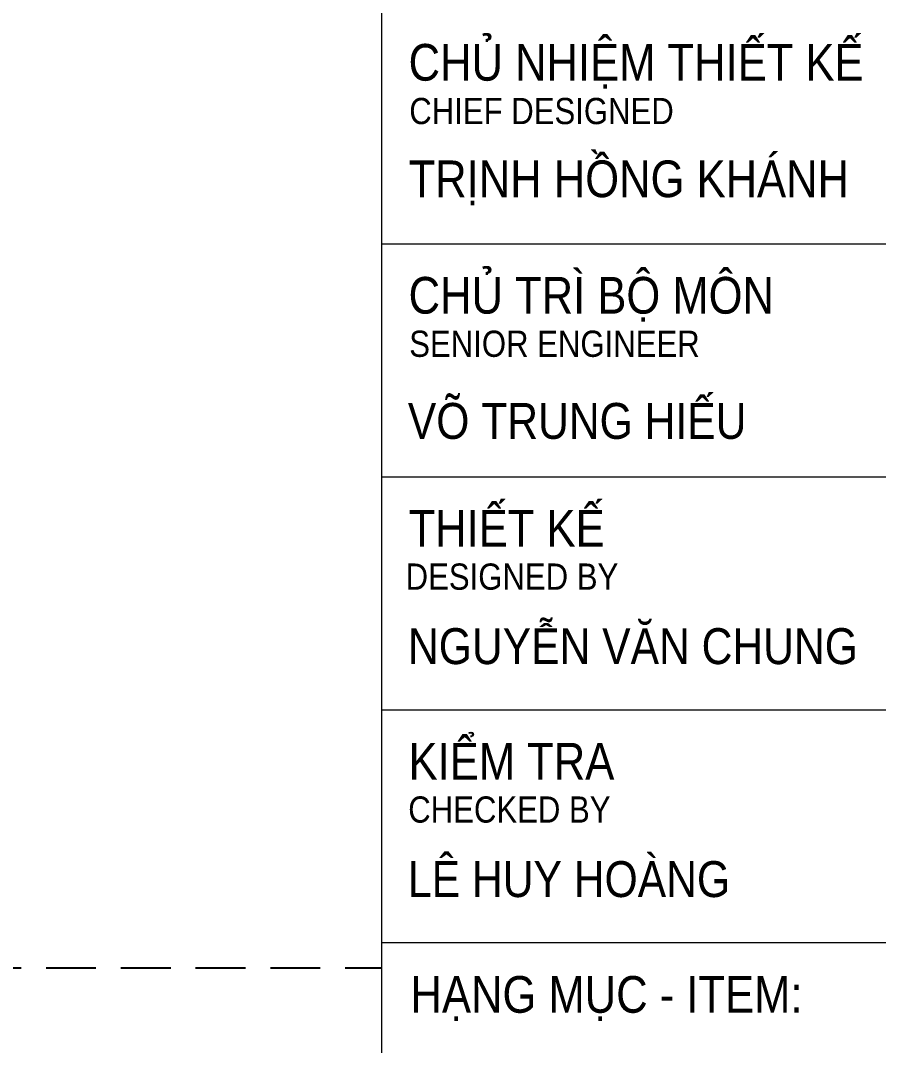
# Model space of a CAD drawing. Header units: millimetres. Extents: x -121190 to 167528, y -50070 to 22631.
# Drawn here: x 99090 to 103393, y -5477 to -338 of the extents above; entities that cross this region are included whole.
import ezdxf
from ezdxf.enums import TextEntityAlignment as Align

# ---------------------------------------------------------------- set-up
doc = ezdxf.new("R2010")
doc.units = ezdxf.units.MM
doc.header["$MEASUREMENT"] = 0
doc.linetypes.add('HIDDEN', pattern=[0.375, 0.25, -0.125])
doc.layers.add('04.HIDDEN', color=8, linetype='HIDDEN')
for name, color, linetype, lineweight in [('KHUNGTEN', 7, 'Continuous', 20), ('Xref khung ten  A3 TKCS$0$A-KY HIEU', 34, 'Continuous', 20), ('Xref khung ten  A3 TKCS$0$A-TEXT', 9, 'Continuous', 18)]:
    doc.layers.add(name, color=color, linetype=linetype, lineweight=lineweight)
doc.styles.add('Xref khung ten  A3 TKCS$0$ARIAL', font='arial.ttf')

# ---------------------------------------------------------------- blocks, each defined once
blk = doc.blocks.new('Xref khung ten  A3 TKCS')
at = {"layer": 'Xref khung ten  A3 TKCS$0$A-KY HIEU', "color": 0}
for p, q in [((-57376.705, -13646.66), (-57376.705, -13933.853)), ((-57376.705, -13846.25), (-57315.382, -13846.25)), ((-57376.705, -13857.93), (-57315.382, -13857.93)), ((-57376.705, -13869.611), (-57315.382, -13869.611)), ((-57376.705, -13881.291), (-57315.382, -13881.291))]:
    blk.add_line(p, q, dxfattribs=at)
at = {"layer": 'Xref khung ten  A3 TKCS$0$A-TEXT', "style": 'Xref khung ten  A3 TKCS$0$ARIAL', "width": 0.85}
for s, height, p in [('CHỦ NHIỆM THIẾT KẾ', 1.83967, (-57375.343, -13838.073)), ('TRỊNH HỒNG KHÁNH', 1.83967, (-57375.343, -13843.914)), ('CHỦ TRÌ BỘ MÔN', 1.83967, (-57375.343, -13849.754)), ('VÕ TRUNG HIẾU', 1.8, (-57375.381, -13856.033)), ('THIẾT KẾ', 1.8397, (-57375.343, -13861.434)), ('NGUYỄN VĂN CHUNG', 1.8, (-57375.373, -13867.325)), ('KIỂM TRA', 1.8397, (-57375.343, -13873.115)), ('LÊ HUY HOÀNG', 1.8, (-57375.373, -13879.005))]:
    blk.add_text(s, height=height, dxfattribs=at).set_placement(p)
for s, height, p in [('CHIEF DESIGNED', 1.31405, (-57375.308, -13839.595)), ('SENIOR ENGINEER', 1.31405, (-57375.31, -13851.263)), ('DESIGNED BY', 1.31405, (-57375.491, -13862.938)), ('CHECKED BY', 1.3141, (-57375.361, -13874.616)), ('HẠNG MỤC - ITEM:', 1.83967, (-57375.247, -13883.886))]:
    blk.add_text(s, height=height, dxfattribs=at).set_placement(p, align=Align.MIDDLE_LEFT)

msp = doc.modelspace()

# ---------------------------------------------------------------- linework, layer by layer
at = {"layer": '04.HIDDEN', "ltscale": 1000}
msp.add_line((66968.6, -5087.7), (100900.3, -5087.7), dxfattribs=at)

# ---------------------------------------------------------------- block references
at = {"layer": 'KHUNGTEN', "xscale": 100, "yscale": 100, "zscale": 100}
msp.add_blockref('Xref khung ten  A3 TKCS', (5838570.8, 1383167.5), dxfattribs=at)

doc.saveas('drawing.dxf')
